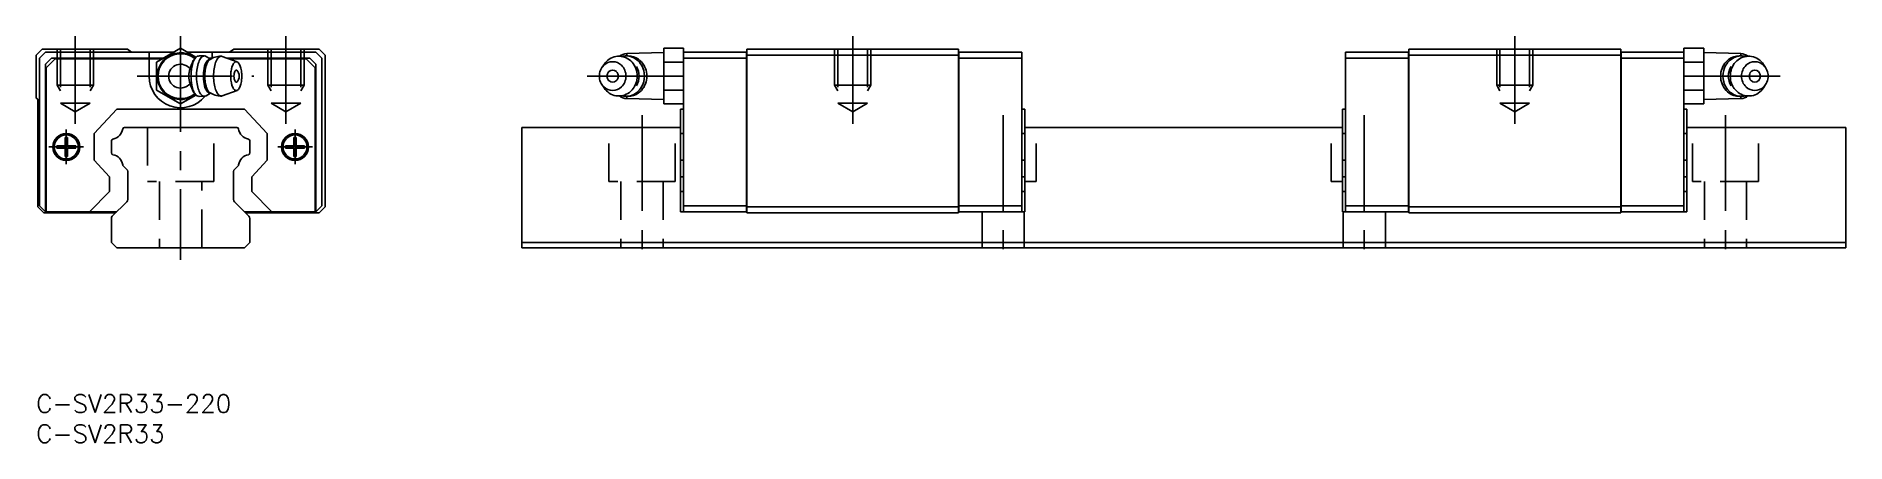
# Model space of a CAD drawing. Extents: x 0 to 301, y -8 to 59.
import ezdxf

# ---------------------------------------------------------------- set-up
doc = ezdxf.new("R2010")
doc.units = 0
doc.header["$LTSCALE"] = 0.5
doc.linetypes.add('CENTER', pattern=[50.8, 31.75, -6.35, 6.35, -6.35])
doc.linetypes.add('DASHED', pattern=[19.05, 12.7, -6.35])
doc.layers.get('0').update_dxf_attribs({"linetype": 'CONTINUOUS'})
doc.layers.add('CENTER', color=1, linetype='CENTER')
doc.styles.get("Standard").update_dxf_attribs({"font": 'txt.shx', "height": 3, "bigfont": 'bigfont.shx'})

# ---------------------------------------------------------------- blocks, each defined once
blk = doc.blocks.new('*U34')
at = {"color": 7, "linetype": 'CONTINUOUS'}
blk.add_text('C-SV2R33-220', height=3, dxfattribs=at).set_placement((0, -3))
blk = doc.blocks.new('*U35')
at = {"color": 7, "linetype": 'CONTINUOUS'}
blk.add_text('C-SV2R33', height=3, dxfattribs=at).set_placement((0, -8))

msp = doc.modelspace()

# ---------------------------------------------------------------- linework, layer by layer
at = {"color": 7, "linetype": 'CONTINUOUS'}
for p, q in [((1, 57.34), (0, 56.34)), ((15.15, 57.34), (1, 57.34)), ((15.86, 56.84), (15.15, 57.34)), ((24, 57.46), (20, 55.15)), ((26.55, 55.99), (24, 57.46)), ((32.85, 57.34), (32.14, 56.84)), ((47, 57.34), (32.85, 57.34)), ((48, 56.34), (47, 57.34)), ((107.56, 57.46), (104.26, 57.46)), ((104.26, 48.23), (104.26, 57.46)), ((107.56, 30.34), (107.56, 57.46)), ((118.06, 57.34), (153.26, 57.34)), ((118.06, 30.14), (118.06, 57.34)), ((153.26, 30.14), (153.26, 57.34)), ((263.26, 57.34), (228.06, 57.34)), ((228.06, 30.14), (228.06, 57.34)), ((263.26, 30.14), (263.26, 57.34)), ((273.76, 30.34), (273.76, 57.46)), ((273.76, 57.46), (277.06, 57.46)), ((277.06, 48.23), (277.06, 57.46)), ((0, 56.34), (0, 49.19)), ((1.55, 56.84), (0.55, 55.84)), ((0.55, 55.84), (0.55, 31.34)), ((22.93, 56.84), (1.55, 56.84)), ((1.55, 54.84), (2.55, 55.84)), ((1.55, 54.84), (1.55, 30.34)), ((3.15, 55.74), (1.65, 54.24)), ((1.65, 54.24), (1.65, 30.34)), ((21.2, 55.84), (2.55, 55.84)), ((21.02, 55.74), (3.15, 55.74)), ((18.75, 56.84), (18.75, 55.84)), ((18.75, 52.84), (18.75, 55.74)), ((20, 55.15), (20, 50.54)), ((46.45, 56.84), (25.07, 56.84)), ((26.29, 55.68), (26.52, 55.95)), ((27.93, 56.19), (27.05, 56.2)), ((28.95, 55.65), (28.22, 56.11)), ((29.32, 55.84), (28.64, 55.84)), ((29.32, 55.84), (28.64, 55.84)), ((29.32, 55.84), (28.64, 55.84)), ((29.32, 55.84), (28.64, 55.84)), ((29.12, 55.74), (28.79, 55.74)), ((29.12, 55.74), (28.79, 55.74)), ((29.12, 55.74), (28.79, 55.74)), ((28.95, 55.64), (28.85, 55.64)), ((29.25, 56.84), (29.25, 55.84)), ((30.92, 56.11), (33.37, 55.22)), ((45.45, 55.84), (31.66, 55.84)), ((44.85, 55.74), (31.93, 55.74)), ((46.35, 54.24), (44.85, 55.74)), ((46.45, 54.84), (45.45, 55.84)), ((46.35, 30.34), (46.35, 54.24)), ((47.45, 55.84), (46.45, 56.84)), ((46.45, 30.34), (46.45, 54.84)), ((47.45, 31.34), (47.45, 55.84)), ((48, 31.14), (48, 56.34)), ((94.35, 54.79), (93.99, 54.26)), ((98.35, 56.19), (97.97, 56.19)), ((104.26, 56.74), (98.11, 56.58)), ((98.11, 56.19), (98.11, 56.58)), ((107.56, 55.15), (104.26, 55.15)), ((107.56, 56.84), (118.01, 56.84)), ((107.56, 55.84), (118.01, 55.84)), ((118.01, 30.34), (118.01, 56.84)), ((118.06, 56.79), (118.01, 56.79)), ((118.06, 55.82), (118.01, 55.82)), ((118.06, 56.34), (153.26, 56.34)), ((153.26, 56.79), (153.31, 56.79)), ((153.26, 55.82), (153.31, 55.82)), ((153.31, 56.84), (163.76, 56.84)), ((153.31, 56.84), (153.31, 30.34)), ((153.31, 55.84), (163.76, 55.84)), ((163.76, 30.34), (163.76, 56.84)), ((228.01, 56.84), (217.56, 56.84)), ((217.56, 30.34), (217.56, 56.84)), ((228.01, 55.84), (217.56, 55.84)), ((228.01, 56.84), (228.01, 30.34)), ((228.06, 56.79), (228.01, 56.79)), ((228.06, 55.82), (228.01, 55.82)), ((263.26, 56.34), (228.06, 56.34)), ((263.26, 56.79), (263.31, 56.79)), ((263.26, 55.82), (263.31, 55.82)), ((273.76, 56.84), (263.31, 56.84)), ((263.31, 30.34), (263.31, 56.84)), ((273.76, 55.84), (263.31, 55.84)), ((273.76, 55.15), (277.06, 55.15)), ((277.06, 56.74), (283.21, 56.58)), ((282.96, 56.19), (283.35, 56.19)), ((283.21, 56.19), (283.21, 56.58)), ((286.97, 54.79), (287.33, 54.26)), ((93.99, 51.43), (94.35, 50.9)), ((287.33, 51.43), (286.97, 50.9)), ((0, 49.19), (0.25, 49.03)), ((0.25, 49.03), (0.25, 31.14)), ((20, 50.54), (24, 48.23)), ((24, 48.23), (26.55, 49.7)), ((26.29, 50.01), (26.52, 49.73)), ((27.05, 49.49), (27.93, 49.5)), ((28.95, 50.04), (28.22, 49.58)), ((28.85, 50.04), (28.95, 50.04)), ((30.92, 49.58), (33.37, 50.47)), ((97.97, 49.5), (98.36, 49.49)), ((98.11, 49.11), (98.11, 49.49)), ((98.11, 49.11), (104.26, 48.94)), ((107.56, 50.54), (104.26, 50.54)), ((107.56, 48.23), (104.26, 48.23)), ((273.76, 50.54), (277.06, 50.54)), ((273.76, 48.23), (277.06, 48.23)), ((283.21, 49.11), (277.06, 48.94)), ((283.35, 49.5), (282.96, 49.49)), ((283.21, 49.11), (283.21, 49.49)), ((9.65, 43.33), (13.39, 47.34)), ((13.39, 47.34), (34.61, 47.34)), ((34.61, 47.34), (38.35, 43.33)), ((107.06, 47.34), (107.06, 30.34)), ((107.56, 47.34), (107.06, 47.34)), ((163.76, 47.34), (164.26, 47.34)), ((164.26, 30.34), (164.26, 47.34)), ((217.56, 47.34), (217.06, 47.34)), ((217.06, 30.34), (217.06, 47.34)), ((273.76, 47.34), (274.26, 47.34)), ((274.26, 47.34), (274.26, 30.34)), ((4.8, 41.29), (4.8, 42.66)), ((5.2, 42.66), (5.2, 41.29)), ((9.65, 38.87), (9.65, 43.33)), ((14.68, 44.34), (33.32, 44.34)), ((38.35, 43.33), (38.35, 38.87)), ((42.8, 41.29), (42.8, 42.66)), ((43.2, 42.66), (43.2, 41.29)), ((80.66, 44.34), (107.06, 44.34)), ((80.66, 24.34), (80.66, 44.34)), ((107.56, 43.33), (107.06, 43.33)), ((163.76, 43.33), (164.26, 43.33)), ((164.26, 44.34), (217.06, 44.34)), ((217.56, 43.33), (217.06, 43.33)), ((273.76, 43.33), (274.26, 43.33)), ((274.26, 44.34), (300.66, 44.34)), ((300.66, 24.34), (300.66, 44.34)), ((3.43, 41.29), (4.8, 41.29)), ((4.8, 40.89), (3.43, 40.89)), ((4.8, 39.53), (4.8, 40.89)), ((5.2, 41.29), (6.56, 41.29)), ((6.56, 40.89), (5.2, 40.89)), ((5.2, 40.89), (5.2, 39.53)), ((12.5, 40.11), (12.5, 42.08)), ((35.5, 42.08), (35.5, 40.11)), ((41.44, 41.29), (42.8, 41.29)), ((42.8, 40.89), (41.44, 40.89)), ((42.8, 39.53), (42.8, 40.89)), ((43.2, 41.29), (44.57, 41.29)), ((44.57, 40.89), (43.2, 40.89)), ((43.2, 40.89), (43.2, 39.53)), ((12.2, 36.14), (9.65, 38.87)), ((12.2, 33.68), (12.2, 36.14)), ((15.05, 37.37), (14.47, 37.96)), ((15.2, 32.35), (15.2, 37.02)), ((32.8, 37.02), (32.8, 32.35)), ((33.53, 37.96), (32.95, 37.37)), ((38.35, 38.87), (35.8, 36.14)), ((35.8, 36.14), (35.8, 33.68)), ((107.56, 38.87), (107.06, 38.87)), ((107.56, 36.14), (107.06, 36.14)), ((163.76, 38.87), (164.26, 38.87)), ((163.76, 36.14), (164.26, 36.14)), ((217.56, 38.87), (217.06, 38.87)), ((217.56, 36.14), (217.06, 36.14)), ((273.76, 38.87), (274.26, 38.87)), ((273.76, 36.14), (274.26, 36.14)), ((8.87, 30.34), (12.2, 33.68)), ((35.8, 33.68), (39.13, 30.34)), ((107.56, 33.68), (107.06, 33.68)), ((163.76, 33.68), (164.26, 33.68)), ((217.56, 33.68), (217.06, 33.68)), ((273.76, 33.68), (274.26, 33.68)), ((0.25, 31.14), (1.25, 30.14)), ((0.55, 31.34), (1.55, 30.34)), ((1.25, 30.14), (13.2, 30.14)), ((1.55, 30.34), (13.4, 30.34)), ((15.05, 32), (12.65, 29.59)), ((35.35, 29.59), (32.95, 32)), ((34.6, 30.34), (46.45, 30.34)), ((34.8, 30.14), (47, 30.14)), ((46.45, 30.34), (47.45, 31.34)), ((47, 30.14), (48, 31.14)), ((118.01, 30.34), (107.06, 30.34)), ((107.56, 31.34), (118.01, 31.34)), ((118.06, 31.37), (118.01, 31.37)), ((118.06, 30.39), (118.01, 30.39)), ((118.06, 31.14), (153.26, 31.14)), ((118.06, 30.14), (153.26, 30.14)), ((153.26, 31.37), (153.31, 31.37)), ((153.26, 30.39), (153.31, 30.39)), ((153.31, 31.34), (163.76, 31.34)), ((153.31, 30.34), (164.26, 30.34)), ((228.01, 30.34), (217.06, 30.34)), ((228.01, 31.34), (217.56, 31.34)), ((228.06, 31.37), (228.01, 31.37)), ((228.06, 30.39), (228.01, 30.39)), ((263.26, 31.14), (228.06, 31.14)), ((263.26, 30.14), (228.06, 30.14)), ((263.26, 31.37), (263.31, 31.37)), ((263.26, 30.39), (263.31, 30.39)), ((273.76, 31.34), (263.31, 31.34)), ((263.31, 30.34), (274.26, 30.34)), ((12.5, 29.24), (12.5, 25.24)), ((35.5, 25.24), (35.5, 29.24)), ((12.5, 25.24), (13.4, 24.34)), ((13.4, 24.34), (34.6, 24.34)), ((34.6, 24.34), (35.5, 25.24)), ((80.66, 25.24), (300.66, 25.24)), ((80.66, 24.34), (300.66, 24.34))]:
    msp.add_line(p, q, dxfattribs=at)
at = {"color": 3, "linetype": 'DASHED'}
for p, q in [((3.5, 57.34), (3.5, 51.34)), ((4.04, 57.34), (4.04, 48.34)), ((8.96, 57.34), (8.96, 48.34)), ((9.5, 57.34), (9.5, 51.34)), ((38.5, 57.34), (38.5, 51.34)), ((39.04, 57.34), (39.04, 48.34)), ((43.96, 57.34), (43.96, 48.34)), ((44.5, 57.34), (44.5, 51.34)), ((132.66, 57.34), (132.66, 51.34)), ((133.2, 57.34), (133.2, 48.34)), ((138.12, 57.34), (138.12, 48.34)), ((138.66, 57.34), (138.66, 51.34)), ((242.66, 57.34), (242.66, 51.34)), ((243.2, 57.34), (243.2, 48.34)), ((248.12, 57.34), (248.12, 48.34)), ((248.66, 57.34), (248.66, 51.34)), ((3.5, 51.34), (9.5, 51.34)), ((3.5, 51.34), (4.04, 50.41)), ((9.5, 51.34), (8.96, 50.41)), ((38.5, 51.34), (44.5, 51.34)), ((38.5, 51.34), (39.04, 50.41)), ((44.5, 51.34), (43.96, 50.41)), ((132.66, 51.34), (138.66, 51.34)), ((132.66, 51.34), (133.2, 50.41)), ((138.66, 51.34), (138.12, 50.41)), ((248.66, 51.34), (242.66, 51.34)), ((242.66, 51.34), (243.2, 50.41)), ((248.66, 51.34), (248.12, 50.41)), ((4.04, 48.34), (8.96, 48.34)), ((4.04, 48.34), (6.5, 46.93)), ((8.96, 48.34), (6.5, 46.93)), ((39.04, 48.34), (43.96, 48.34)), ((39.04, 48.34), (41.5, 46.93)), ((43.96, 48.34), (41.5, 46.93)), ((133.2, 48.34), (138.12, 48.34)), ((133.2, 48.34), (135.66, 46.93)), ((138.12, 48.34), (135.66, 46.93)), ((248.12, 48.34), (243.2, 48.34)), ((243.2, 48.34), (245.66, 46.93)), ((248.12, 48.34), (245.66, 46.93)), ((18.5, 44.34), (18.5, 35.34)), ((29.5, 35.34), (29.5, 44.34)), ((95.16, 35.34), (95.16, 44.34)), ((106.16, 35.34), (106.16, 44.34)), ((166.16, 35.34), (166.16, 44.34)), ((215.16, 35.34), (215.16, 44.34)), ((275.16, 35.34), (275.16, 44.34)), ((286.16, 35.34), (286.16, 44.34)), ((29.5, 35.34), (18.5, 35.34)), ((20.5, 35.34), (20.5, 24.34)), ((27.5, 24.34), (27.5, 35.34)), ((106.16, 35.34), (95.16, 35.34)), ((97.16, 35.34), (97.16, 24.34)), ((104.16, 35.34), (104.16, 24.34)), ((166.16, 35.34), (164.26, 35.34)), ((217.06, 35.34), (215.16, 35.34)), ((286.16, 35.34), (275.16, 35.34)), ((277.16, 35.34), (277.16, 24.34)), ((284.16, 35.34), (284.16, 24.34)), ((157.16, 30.34), (157.16, 24.34)), ((164.16, 30.34), (164.16, 24.34)), ((217.16, 30.34), (217.16, 24.34)), ((224.16, 30.34), (224.16, 24.34))]:
    msp.add_line(p, q, dxfattribs=at)
at = {"color": 7, "linetype": 'CONTINUOUS'}
for centre, radius in [((5, 41.09), 2.25), ((5, 41.09), 1.99), ((43, 41.09), 2.25), ((43, 41.09), 1.99)]:
    msp.add_circle(centre, radius, dxfattribs=at)
for centre, radius, start, end in [((24, 52.84), 3.9, 50.9718, 309.0282), ((24, 52.84), 3.74, 51.0329, 308.9671), ((24, 52.84), 1.98, 38.259, 321.741), ((33.42, 51.73), 8.2, 155.5597, 163.4295), ((32.25, 53.06), 6.52, 160.718, 176.1614), ((27.88, 54.32), 2.09, 139.5538, 157.3697), ((28.24, 54.47), 2.27, 139.598, 160.8002), ((27.04, 55.52), 0.68, 89.8146, 141.4349), ((33.01, 53.13), 6.35, 163.1981, 173.801), ((29.82, 54.13), 3, 146.419, 163.9372), ((28.1, 55.31), 0.918, 109.5055, 148.4502), ((27.93, 55.64), 0.551, 57.5252, 104.1804), ((32.78, 53.12), 4.99, 160.0114, 176.868), ((34.07, 52.95), 6.05, 166.8119, 176.1003), ((29.89, 54.2), 1.9, 139.598, 160.8002), ((31.5, 53.58), 3.41, 153.6234, 167.265), ((28.89, 55.08), 0.569, 93.4944, 141.4349), ((29.57, 54.57), 1.24, 128.03, 154.984), ((30.69, 52.85), 3.29, 89.1369, 124.9824), ((36.58, 52.98), 7.09, 166.5793, 176.0477), ((33.5, 53.75), 3.92, 152.982, 167.0658), ((31.25, 54.93), 1.38, 126.0403, 154.4616), ((30.74, 55.63), 0.519, 70.0924, 125.2235), ((37.41, 52.95), 5.09, 166.0541, 175.9315), ((35.1, 53.56), 2.69, 151.4947, 166.6232), ((33.52, 54.44), 0.885, 121.2698, 153.2617), ((33.24, 54.87), 0.371, 61.134, 118.866), ((32.96, 54.44), 0.885, 26.7383, 58.7302), ((31.38, 53.56), 2.69, 13.3768, 28.5053), ((29.06, 52.95), 5.09, 4.0685, 13.9459), ((96.09, 52.84), 2.53, 134.7224, 225.2776), ((95.78, 53.15), 2.09, 45.5005, 134.4995), ((96.97, 53.03), 3.16, 123.7997, 146.1384), ((96.83, 53.24), 2.91, 100.3514, 123.7661), ((96.81, 53.32), 2.82, 76.348, 100.2493), ((98.16, 54.58), 2, 91.5, 128.7532), ((95.46, 52.84), 2.53, 314.7224, 45.2776), ((97.97, 53.25), 2.94, 80.5353, 103.929), ((96.78, 53.21), 2.94, 52.9859, 76.2524), ((98.35, 53.26), 2.94, 53.8898, 89.8488), ((97.96, 53.25), 2.95, 57.3307, 80.285), ((96.62, 53.01), 3.2, 30.981, 52.964), ((96.4, 52.87), 3.46, 10.1721, 31.0278), ((97.83, 53.05), 3.19, 35.5149, 57.2955), ((97.2, 52.84), 2.98, 327.435, 32.5652), ((98.17, 53.02), 3.23, 31.5185, 53.9499), ((97.6, 52.89), 3.46, 14.9361, 35.548), ((97.94, 52.87), 3.51, 10.3156, 31.5664), ((283.37, 52.87), 3.51, 148.4336, 169.6844), ((283.71, 52.89), 3.46, 144.452, 165.0639), ((283.14, 53.02), 3.23, 126.0501, 148.4815), ((283.49, 53.05), 3.19, 122.7045, 144.4851), ((284.12, 52.84), 2.98, 147.4348, 212.565), ((282.97, 53.26), 2.94, 90.1512, 126.1102), ((284.92, 52.87), 3.46, 148.9722, 169.8279), ((283.36, 53.25), 2.95, 99.715, 122.6693), ((284.7, 53.01), 3.2, 127.036, 149.019), ((284.54, 53.21), 2.94, 103.7476, 127.0141), ((283.35, 53.25), 2.94, 76.071, 99.4647), ((283.15, 54.58), 2, 51.2468, 88.5), ((285.86, 52.84), 2.53, 134.7224, 225.2776), ((284.51, 53.32), 2.82, 79.7507, 103.652), ((285.54, 53.15), 2.09, 45.5005, 134.4995), ((284.49, 53.24), 2.91, 56.2339, 79.6486), ((284.35, 53.03), 3.16, 33.8616, 56.2003), ((285.22, 52.84), 2.53, 314.7224, 45.2776), ((29.49, 52.84), 4.12, 162.6982, 197.3018), ((33.42, 53.96), 8.2, 196.5705, 204.4403), ((34.4, 52.84), 8.68, 175.683, 184.317), ((32.25, 52.63), 6.52, 183.8386, 199.282), ((35.22, 52.84), 8.58, 173.5184, 186.4816), ((33.01, 52.56), 6.35, 186.199, 196.8019), ((35.04, 52.84), 7.26, 175.683, 184.317), ((32.78, 52.57), 4.99, 183.132, 199.9886), ((35.27, 52.84), 7.26, 175.8885, 184.1115), ((34.07, 52.74), 6.05, 183.8997, 193.1881), ((31.5, 52.11), 3.41, 192.735, 206.3766), ((38.04, 52.84), 8.56, 175.825, 184.175), ((36.58, 52.71), 7.09, 183.9523, 193.4207), ((38.54, 52.84), 6.22, 175.683, 184.317), ((37.41, 52.74), 5.09, 184.0685, 193.9459), ((35.1, 52.13), 2.69, 193.3768, 208.5053), ((35.42, 52.84), 2.56, 173.7782, 186.2218), ((34.8, 52.92), 1.94, 164.0092, 174.023), ((34.8, 52.77), 1.94, 185.977, 195.9908), ((33.88, 53.2), 0.977, 148.743, 164.6112), ((33.88, 52.49), 0.977, 195.3888, 211.257), ((33.32, 53.55), 0.321, 116.9113, 150.4592), ((33.32, 52.14), 0.321, 209.5408, 243.0887), ((33.24, 53.69), 0.155, 58.6993, 113.8023), ((33.24, 52), 0.155, 246.1977, 301.3007), ((32.4, 52.84), 1.34, 313.2338, 46.7662), ((31.38, 52.13), 2.69, 331.4947, 346.6232), ((29.06, 52.74), 5.09, 346.0541, 355.9315), ((27.94, 52.84), 6.22, 355.683, 4.317), ((95.91, 52.84), 1.06, 134.7224, 225.2776), ((95.78, 52.97), 0.872, 45.5005, 134.4995), ((95.78, 52.72), 0.872, 225.5005, 314.4995), ((95.64, 52.84), 1.06, 314.7224, 45.2776), ((96.4, 52.82), 3.46, 329.0534, 349.9059), ((96.3, 52.84), 3.55, 349.7879, 10.29), ((97.6, 52.8), 3.46, 324.452, 345.0638), ((97.94, 52.82), 3.51, 328.4336, 349.6844), ((97.46, 52.84), 3.61, 344.994, 15.006), ((97.83, 52.84), 3.62, 349.6015, 10.3985), ((283.48, 52.84), 3.62, 169.6015, 190.3985), ((283.37, 52.82), 3.51, 190.3156, 211.5664), ((283.86, 52.84), 3.61, 164.994, 195.006), ((283.71, 52.8), 3.46, 194.9362, 215.548), ((285.01, 52.84), 3.55, 169.71, 190.2121), ((284.92, 52.82), 3.46, 190.0941, 210.9466), ((285.67, 52.84), 1.06, 134.7224, 225.2776), ((285.54, 52.97), 0.872, 45.5005, 134.4995), ((285.54, 52.72), 0.872, 225.5005, 314.4995), ((285.41, 52.84), 1.06, 314.7224, 45.2776), ((27.88, 51.37), 2.09, 202.6303, 220.4462), ((28.24, 51.22), 2.27, 199.1998, 220.402), ((27.04, 50.17), 0.68, 218.5651, 270.1854), ((29.82, 51.56), 3, 196.0628, 213.581), ((28.1, 50.38), 0.918, 211.5498, 250.4945), ((27.93, 50.05), 0.551, 255.8196, 302.4748), ((29.89, 51.49), 1.9, 199.1998, 220.402), ((28.89, 50.61), 0.569, 218.5651, 266.5056), ((29.57, 51.12), 1.24, 205.016, 231.97), ((30.69, 52.84), 3.29, 235.0186, 270.862), ((33.5, 51.94), 3.92, 192.9342, 207.018), ((31.25, 50.76), 1.38, 205.5384, 233.9597), ((30.74, 50.06), 0.519, 234.7765, 289.9076), ((33.52, 51.25), 0.885, 206.7383, 238.7302), ((33.24, 50.82), 0.371, 241.134, 298.866), ((32.96, 51.25), 0.885, 301.2698, 333.2617), ((95.78, 52.54), 2.09, 225.5005, 314.4995), ((96.97, 52.65), 3.15, 213.8629, 236.2875), ((96.83, 52.45), 2.91, 236.3214, 259.7399), ((96.81, 52.37), 2.82, 259.8421, 283.7431), ((98.16, 51.11), 2, 231.2468, 268.5), ((97.97, 52.44), 2.94, 256.0709, 279.4649), ((96.78, 52.48), 2.94, 283.8385, 307.1008), ((98.35, 52.43), 2.94, 270.1167, 306.1107), ((97.96, 52.44), 2.95, 279.715, 302.6693), ((96.62, 52.68), 3.2, 307.1224, 329.1003), ((97.83, 52.64), 3.19, 302.7045, 324.4851), ((98.17, 52.67), 3.23, 306.0501, 328.4815), ((283.14, 52.67), 3.23, 211.5185, 233.9499), ((283.49, 52.64), 3.19, 215.5149, 237.2955), ((282.97, 52.43), 2.94, 233.8893, 269.8833), ((283.36, 52.44), 2.95, 237.3307, 260.285), ((284.7, 52.68), 3.2, 210.8997, 232.8776), ((284.54, 52.48), 2.94, 232.8992, 256.1615), ((283.35, 52.44), 2.94, 260.5351, 283.9291), ((283.15, 51.11), 2, 271.5, 308.7532), ((284.51, 52.37), 2.82, 256.2569, 280.1579), ((285.54, 52.54), 2.09, 225.5005, 314.4995), ((284.49, 52.45), 2.91, 280.2601, 303.6786), ((284.35, 52.65), 3.15, 303.7125, 326.1371), ((5, 41.09), 1.57, 82.7046, 97.2954), ((12.8, 42.08), 0.3, 100.695, 180), ((12.36, 44.39), 2.04, 280.695, 351.6103), ((14.68, 44.04), 0.3, 90, 171.6104), ((33.32, 44.04), 0.3, 8.3896, 90), ((35.64, 44.39), 2.04, 188.3897, 259.305), ((35.2, 42.08), 0.3, 0, 79.305), ((43, 41.09), 1.57, 82.7046, 97.2954), ((5, 41.09), 1.58, 172.7046, 187.2954), ((5, 41.09), 1.57, 262.7046, 277.2954), ((5, 41.09), 1.57, 352.7046, 7.2954), ((12.8, 40.11), 0.3, 180, 259.305), ((12.36, 37.8), 2.04, 8.9835, 79.305), ((35.64, 37.8), 2.04, 100.695, 171.0165), ((35.2, 40.11), 0.3, 280.695, 0), ((43, 41.09), 1.58, 172.7046, 187.2954), ((43, 41.09), 1.57, 262.7046, 277.2954), ((43, 41.09), 1.57, 352.7046, 7.2954), ((14.68, 38.17), 0.3, 188.9835, 225), ((14.7, 37.02), 0.5, 0, 45), ((33.3, 37.02), 0.5, 135, 180), ((33.32, 38.17), 0.3, 315, 351.0165), ((14.7, 32.35), 0.5, 315, 0), ((33.3, 32.35), 0.5, 180, 225), ((13, 29.24), 0.5, 135, 180), ((35, 29.24), 0.5, 0, 45)]:
    msp.add_arc(centre, radius, start, end, dxfattribs=at)
at = {"color": 7, "linetype": 'CONTINUOUS', "extrusion": (0, 0, -1)}
msp.add_arc((-24, 52.84), 5.25, 219.4115, 0, dxfattribs=at)
at = {"layer": 'CENTER', "color": 1, "linetype": 'CENTER'}
for p, q in [((6.5, 59.46), (6.5, 44.93)), ((24, 59.46), (24, 22.34)), ((41.5, 59.46), (41.5, 44.93)), ((135.66, 59.46), (135.66, 44.93)), ((245.66, 59.46), (245.66, 44.93)), ((16.75, 52.84), (36.16, 52.84)), ((91.56, 52.84), (109.56, 52.84)), ((289.76, 52.84), (271.76, 52.84)), ((100.66, 46.34), (100.66, 22.34)), ((160.66, 46.34), (160.66, 22.34)), ((220.66, 46.34), (220.66, 22.34)), ((280.66, 46.34), (280.66, 22.34)), ((5, 38.22), (5, 43.97)), ((43, 38.22), (43, 43.97)), ((2.12, 41.09), (7.87, 41.09)), ((40.13, 41.09), (45.88, 41.09))]:
    msp.add_line(p, q, dxfattribs=at)

# ---------------------------------------------------------------- block references
at = {"color": 7, "linetype": 'CONTINUOUS'}
for name in ['*U34', '*U35']:
    msp.add_blockref(name, (0, 0), dxfattribs=at)

doc.saveas('drawing.dxf')
